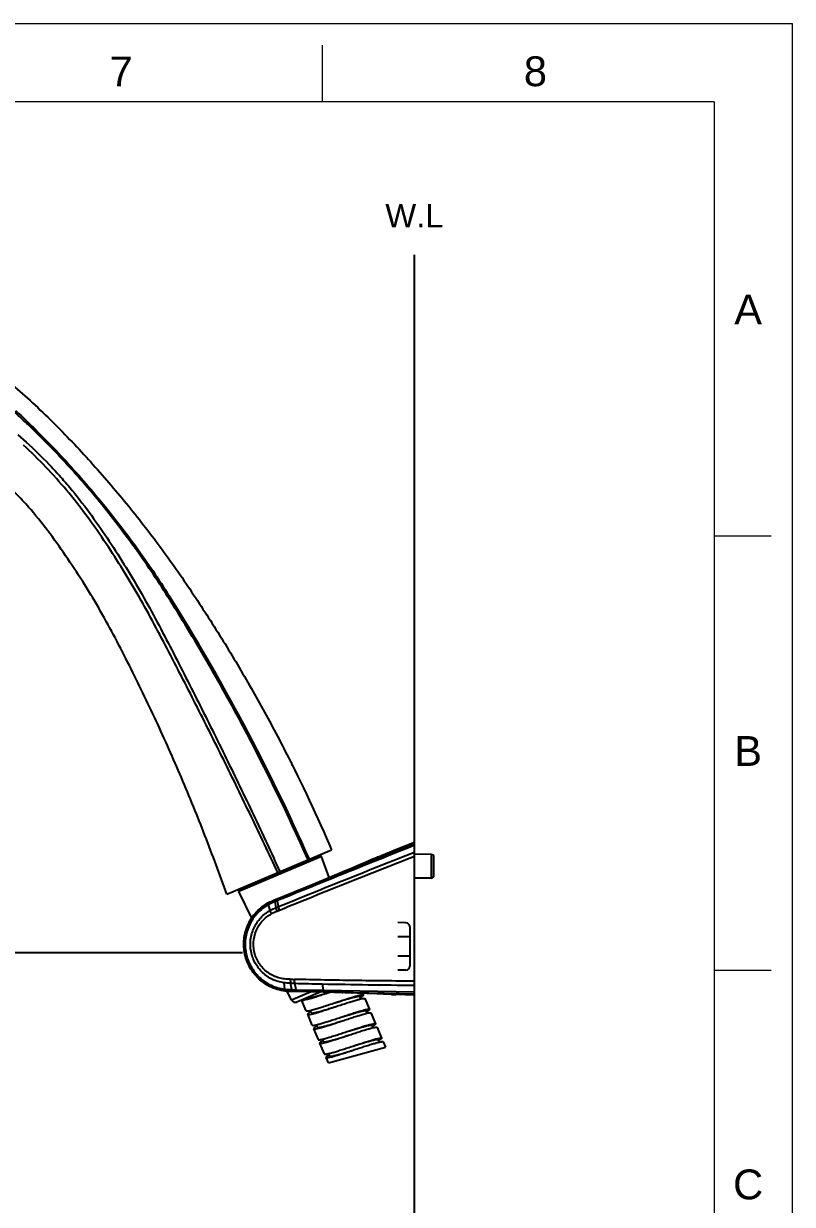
# Model space of a CAD drawing. Header units: millimetres. Extents: x 14071 to 14912, y -87 to 508.
# Drawn here: x 14715.3 to 14911.9, y 206 to 507.7 of the extents above; entities that cross this region are included whole.
import ezdxf
from ezdxf.enums import TextEntityAlignment as Align

# ---------------------------------------------------------------- set-up
doc = ezdxf.new("R2010")
doc.units = ezdxf.units.MM
doc.layers.add('DIM', color=3, linetype='Continuous', lineweight=9)
doc.layers.add('FORM', color=7, linetype='Continuous', lineweight=13)
doc.layers.add('MAIN', color=7, linetype='Continuous')
doc.layers.add('벽', color=2, linetype='Continuous')
doc.styles.get("Standard").update_dxf_attribs({"font": 'arial.ttf'})
doc.dimstyles.new('겸용-샤워욕조용1', dxfattribs={"dimscale": 0.6, "dimtxt": 10, "dimasz": 10, "dimexe": 1.5, "dimexo": 1.5, "dimgap": 1, "dimtad": 0, "dimtih": 1, "dimtoh": 1, "dimdec": 1, "dimdsep": 46, "dimtxsty": 'Standard', "dimcen": 2.5, "dimclrd": 5, "dimclre": 5, "dimclrt": 5, "dimadec": 1, "dimazin": 2, "dimtfac": 1, "dimtdec": 1, "dimtmove": 0, "dimatfit": 3, "dimfxl": 1.25, "dimarcsym": 0})

# ---------------------------------------------------------------- blocks, each defined once
blk = doc.blocks.new('*D10')
at = {"layer": 'Defpoints', "color": 0, "transparency": 16777216}
for p in [(14772.19, 270.25), (14558.66, -0.91), (14567.36, -0.91)]:
    blk.add_point(p, dxfattribs=at)
at = {"layer": 'DIM', "color": 5, "lineweight": -2, "transparency": 16777216}
for p, q in [((14771.29, 270.25), (14557.76, 270.25)), ((14558.66, 264.25), (14558.66, 139.2)), ((14558.66, 5.09), (14558.66, 130.14)), ((14566.46, -0.91), (14557.76, -0.91))]:
    blk.add_line(p, q, dxfattribs=at)
at = {"layer": 'DIM', "color": 5, "transparency": 16777216}
for points in [[(14557.66, 264.25), (14559.66, 264.25), (14558.66, 270.25)], [(14557.66, 5.09), (14559.66, 5.09), (14558.66, -0.91)]]:
    blk.add_solid(points, dxfattribs=at)
at = {"layer": 'DIM', "color": 5, "transparency": 16777216, "insert": (14558.66, 134.67), "char_height": 6, "attachment_point": 5}
blk.add_mtext('(1600)', dxfattribs=at)

msp = doc.modelspace()

# ---------------------------------------------------------------- linework, layer by layer
at = {"linetype": 'Continuous'}
for p, q in [((14713.85, 402.65), (14716, 400.73)), ((14752.55, 361.48), (14752.21, 361.26)), ((14767.25, 285.22), (14794.07, 296.57)), ((14791.48, 294.9), (14770.32, 285.92)), ((14770.43, 286.2), (14791.21, 295.02)), ((14788.93, 294.39), (14789.05, 294.1)), ((14772.35, 287.38), (14772.48, 287.07))]:
    msp.add_line(p, q, dxfattribs=at)
for centre, radius, start, end in [((14316.95, 86.34), 515.22, 23.7896, 32.2781), ((14782.99, 318.21), 1, 353.8747, 55.9294)]:
    msp.add_arc(centre, radius, start, end, dxfattribs=at)
for points, knots in [([(14646.33, 448.66), (14654.74, 446.91), (14671.63, 441.27), (14691.15, 431.04), (14705.97, 420.77), (14716.52, 412.1), (14726.55, 402.24), (14736.05, 391.84), (14745.02, 381.05), (14753.42, 369.8), (14761.27, 358.16), (14768.71, 346.23), (14775.73, 334.1), (14784.49, 317.69), (14790.41, 305.09), (14794.07, 296.57)], [0, 0, 0, 0, 0.11714, 0.241192, 0.299337, 0.362795, 0.427204, 0.491023, 0.554843, 0.618496, 0.682384, 0.746401, 0.810171, 0.873542, 1, 1, 1, 1]), ([(14752.22, 361.26), (14749.47, 365.6), (14743.72, 374.11), (14735.88, 384.29), (14729.2, 392.1), (14724.86, 396.83), (14721.28, 400.52), (14718.54, 403.23), (14715.79, 405.91), (14713.91, 407.65), (14712.96, 408.49)], [0, 0, 0, 0, 0.24993, 0.500148, 0.625294, 0.750438, 0.812959, 0.87546, 0.938167, 1, 1, 1, 1]), ([(14713.22, 408.84), (14714.19, 408), (14716.09, 406.26), (14719.75, 402.64), (14724.23, 398.03), (14729.43, 392.32), (14736.14, 384.51), (14744.04, 374.35), (14749.8, 365.82), (14752.55, 361.48)], [0, 0, 0, 0, 0.062383, 0.125087, 0.250075, 0.375107, 0.50014, 0.750201, 1, 1, 1, 1]), ([(14780.33, 290.75), (14778.08, 295.58), (14773.51, 305.2), (14766.51, 319.56), (14759.34, 333.85), (14753.26, 345.69), (14748.3, 355.12), (14744.41, 362.1), (14740.27, 368.94), (14735.92, 375.67), (14731.33, 382.23), (14726.39, 388.52), (14721.05, 394.46), (14717.27, 398.2), (14715.32, 399.99)], [0, 0, 0, 0, 0.124971, 0.249961, 0.374965, 0.499985, 0.562468, 0.624891, 0.687426, 0.750152, 0.812847, 0.875369, 0.937754, 1, 1, 1, 1]), ([(14716, 400.73), (14717.98, 398.95), (14720.86, 396.15), (14724.49, 392.23), (14728.02, 388.21), (14732.11, 382.92), (14736.7, 376.35), (14741.02, 369.59), (14745.16, 362.72), (14749.03, 355.7), (14752.74, 348.6), (14756.4, 341.46), (14760.01, 334.31), (14763.61, 327.14), (14768.31, 317.55), (14772.97, 307.93), (14777.5, 298.25), (14779.75, 293.41), (14780.87, 290.98)], [0, 0, 0, 0, 0.062486, 0.093741, 0.124998, 0.187503, 0.250016, 0.31253, 0.375042, 0.437554, 0.500064, 0.562572, 0.625076, 0.687577, 0.750072, 0.875049, 0.937527, 1, 1, 1, 1]), ([(14767.25, 285.22), (14765.48, 290.25), (14761.78, 300.26), (14755.76, 315.06), (14749.31, 329.56), (14742.44, 343.72), (14736.39, 355.33), (14731, 364.34), (14726.67, 370.93), (14722.15, 377.36), (14718.13, 382.5), (14714.63, 386.35), (14712.33, 388.64), (14710.42, 390.4), (14708.96, 391.68), (14707.43, 392.87), (14706.35, 393.59), (14705.81, 393.94)], [0, 0, 0, 0, 0.126634, 0.253599, 0.379349, 0.503517, 0.62759, 0.690185, 0.752749, 0.814934, 0.876798, 0.907673, 0.938508, 0.953889, 0.969245, 0.984631, 1, 1, 1, 1]), ([(14788.05, 294.02), (14782.91, 305.64), (14774.56, 322.8), (14762.19, 345.01), (14755.61, 355.89), (14752.21, 361.26)], [0, 0, 0, 0, 0.499951, 0.749918, 1, 1, 1, 1])]:
    msp.add_open_spline(points, degree=3, knots=knots, dxfattribs=at)
at = {"layer": 'FORM', "color": 7, "linetype": 'Continuous'}
for p, q in [((14070.92, 507.74), (14911.92, 507.74)), ((14911.92, -86.96), (14911.92, 507.74)), ((14791.78, 487.72), (14791.78, 502.27)), ((14891.9, 487.72), (14090.94, 487.72)), ((14891.9, 487.72), (14891.9, -66.94)), ((14891.9, 376.79), (14906.45, 376.79)), ((14891.9, 265.86), (14906.45, 265.86))]:
    msp.add_line(p, q, dxfattribs=at)
at = {"layer": 'MAIN'}
for p, q in [((14805.8, 294.74), (14810.95, 296.83)), ((14810.95, 296.83), (14815.26, 298.57)), ((14793.44, 289.5), (14791.48, 294.9)), ((14805.8, 294.74), (14805.62, 294.66)), ((14819.57, 295.39), (14815.26, 295.47)), ((14819.57, 295.39), (14819.57, 289.37)), ((14820.26, 290.07), (14820.26, 294.69)), ((14779.32, 283.68), (14790.18, 288.14)), ((14790.18, 288.14), (14790.18, 288.14)), ((14819.57, 289.37), (14815.26, 289.29)), ((14773.65, 279.1), (14770.32, 285.92)), ((14779.32, 283.68), (14779.32, 283.68)), ((14780.32, 284.05), (14779.71, 283.8)), ((14777.69, 282.91), (14777.7, 282.91)), ((14777.7, 282.91), (14777.7, 282.91)), ((14778.36, 281.09), (14777.91, 282.56)), ((14779.92, 281.83), (14779.67, 283.37)), ((14779.92, 281.83), (14780.53, 282.07)), ((14780.17, 280.93), (14780.78, 281.18)), ((14780.53, 282.07), (14780.28, 283.61)), ((14813.1, 277.92), (14811.06, 277.99)), ((14814.06, 276.92), (14814.06, 266.85)), ((14814.06, 274.38), (14811.06, 274.38)), ((14814.06, 269.38), (14811.06, 269.38)), ((14813.1, 265.85), (14811.06, 265.78)), ((14781.91, 262.6), (14782.08, 260.95)), ((14784.65, 260.37), (14782.33, 260.47)), ((14782.75, 260.45), (14782.68, 260.46)), ((14783.86, 258.17), (14782.75, 260.46)), ((14783.93, 260.84), (14783.59, 262.48)), ((14788.83, 260.27), (14783.86, 258.17)), ((14784.15, 260.41), (14815.26, 259.81)), ((14789.85, 260.25), (14784.65, 260.37)), ((14785.02, 260.81), (14784.69, 262.46)), ((14785.02, 260.81), (14791.96, 260.68)), ((14791.12, 260.22), (14785.15, 257.68)), ((14793.04, 260.17), (14789.85, 260.25)), ((14791.64, 262.31), (14791.96, 260.68)), ((14791.96, 260.68), (14815.26, 260.26)), ((14794.72, 260.13), (14793.04, 260.17)), ((14796.81, 260.07), (14796.98, 260.07)), ((14799.29, 260), (14799.37, 260)), ((14802, 259.91), (14802.18, 259.48)), ((14809.43, 259.62), (14809.66, 259.61)), ((14809.66, 259.61), (14810.27, 259.58)), ((14810.27, 259.58), (14810.47, 259.57)), ((14815.26, 259.44), (14810.47, 259.57)), ((14787.59, 255.46), (14786.42, 258.22)), ((14801.26, 259.09), (14801.52, 258.47)), ((14802.57, 258.56), (14803.74, 255.8)), ((14789.15, 251.78), (14787.98, 254.54)), ((14788.9, 254.93), (14788.64, 255.55)), ((14802.82, 255.41), (14803.08, 254.79)), ((14804.13, 254.88), (14805.3, 252.11)), ((14790.72, 248.09), (14789.54, 250.86)), ((14790.46, 251.25), (14790.2, 251.87)), ((14804.38, 251.72), (14804.65, 251.11)), ((14805.7, 251.19), (14806.87, 248.43)), ((14792.03, 247.56), (14791.77, 248.18)), ((14805.95, 248.04), (14806.21, 247.42)), ((14807.26, 247.51), (14807.84, 246.13)), ((14792.28, 244.41), (14791.11, 247.17)), ((14793.26, 242.11), (14807.84, 246.13)), ((14793.59, 243.88), (14793.33, 244.5)), ((14793.26, 242.11), (14792.67, 243.49))]:
    msp.add_line(p, q, dxfattribs=at)
for points in [[(14790.18, 288.14), (14792.63, 289.16), (14795.12, 290.2), (14797.46, 291.19), (14799.6, 292.09), (14801.46, 292.88), (14803.01, 293.54)], [(14803.01, 293.54), (14805.1, 294.43), (14805.29, 294.51)], [(14779.32, 283.68), (14782.54, 285), (14786.26, 286.53), (14790.18, 288.14)], [(14801.66, 259.92), (14799.36, 260), (14796.98, 260.07), (14794.72, 260.13)], [(14805.78, 259.77), (14803.89, 259.84), (14801.66, 259.92)], [(14810.45, 259.57), (14809.66, 259.61), (14808.69, 259.65), (14807.37, 259.71), (14805.73, 259.77), (14803.8, 259.85)]]:
    msp.add_lwpolyline(points, dxfattribs=at)
for centre, radius, start, end in [((14317.94, 1429.52), 1235.22, 292.47705, 293.25452), ((14791.29, 294.83), 0.2, 20, 113), ((14819.56, 294.69), 0.7, 0, 89), ((14819.56, 290.07), 0.7, 271, 0), ((14770.5, 286.01), 0.2, 113, 206), ((14791.47, 254.29), 31.81, 112.4572, 112.8428), ((14794.2, 247.5), 39.09, 111.7632, 112.3561), ((14783.15, 273.36), 11, 117.0018, 119.6706), ((14863.82, 75.11), 224.62, 111.8344, 112.0026), ((14813.06, 276.92), 1, 0, 88), ((14813.06, 266.85), 1, 272, 0), ((14788.2, 416.81), 153.39, 268.2533, 268.6596), ((14783.3, 270.83), 9.96, 262.9265, 263.6226), ((14790.04, 489.21), 226.82, 268.3717, 268.6474), ((14793.91, 644.63), 383.93, 268.5115, 268.6743), ((14811.47, 1331.7), 1069.57, 268.56494, 268.93761), ((14851.52, 3668.47), 3406.7, 268.99282, 269.3901), ((14774.56, -545.52), 805.9, 88.418, 88.56669), ((14774.75, -539.19), 799.57, 88.24141, 88.40658), ((14777.88, -439.93), 700.26, 87.41751, 88.24166), ((14784.76, 258.6), 1, 206, 293)]:
    msp.add_arc(centre, radius, start, end, dxfattribs=at)
for points, knots in [([(14815.26, 297.73), (14812.34, 296.56), (14806.51, 294.21), (14797.76, 290.69), (14789.02, 287.15), (14783.2, 284.79), (14780.28, 283.61)], [0, 0, 0, 0, 0.250066, 0.500069, 0.750153, 1, 1, 1, 1]), ([(14815.26, 298.17), (14812.35, 297), (14806.52, 294.64), (14797.77, 291.12), (14789.05, 287.57), (14783.23, 285.21), (14780.32, 284.05)], [0, 0, 0, 0, 0.250192, 0.500344, 0.750516, 1, 1, 1, 1]), ([(14780.53, 282.07), (14783.42, 283.25), (14789.19, 285.6), (14797.87, 289.09), (14806.57, 292.55), (14812.36, 294.86), (14815.26, 296.01)], [0, 0, 0, 0, 0.249939, 0.500024, 0.749977, 1, 1, 1, 1]), ([(14780.78, 281.18), (14783.65, 282.35), (14789.38, 284.69), (14797.99, 288.15), (14806.62, 291.56), (14812.38, 293.83), (14815.26, 294.97)], [0, 0, 0, 0, 0.250057, 0.500047, 0.749976, 1, 1, 1, 1]), ([(14779.67, 283.37), (14779.65, 283.47), (14779.64, 283.6), (14779.66, 283.75), (14779.69, 283.79), (14779.71, 283.8)], [0, 0, 0, 0, 0.655103, 0.862294, 1, 1, 1, 1]), ([(14780.28, 283.61), (14780.27, 283.71), (14780.25, 283.84), (14780.27, 283.99), (14780.3, 284.04), (14780.32, 284.05)], [0, 0, 0, 0, 0.655528, 0.861795, 1, 1, 1, 1]), ([(14784.65, 260.37), (14784.33, 260.38), (14783.69, 260.39), (14782.7, 260.43), (14781.69, 260.54), (14780.36, 260.82), (14778.74, 261.38), (14776.95, 262.37), (14775.34, 263.65), (14773.99, 265.18), (14772.91, 266.92), (14772.14, 268.82), (14771.69, 270.82), (14771.56, 273.54), (14772.25, 276.92), (14774.38, 280.47), (14776.51, 282.24), (14777.69, 282.91)], [0, 0, 0, 0, 0.029153, 0.059467, 0.091033, 0.122574, 0.185392, 0.248306, 0.311097, 0.37373, 0.436394, 0.49923, 0.562085, 0.624854, 0.749778, 0.874846, 1, 1, 1, 1]), ([(14775.15, 263.95), (14774.61, 264.5), (14773.61, 265.7), (14772.51, 267.76), (14771.82, 269.99), (14771.56, 272.32), (14771.77, 274.66), (14772.42, 276.91), (14773.49, 278.99), (14774.46, 280.21), (14774.99, 280.77)], [0, 0, 0, 0, 0.12469, 0.249624, 0.374758, 0.500001, 0.625237, 0.750374, 0.875319, 1, 1, 1, 1]), ([(14777.91, 282.56), (14777.39, 282.27), (14776.38, 281.59), (14774.6, 279.96), (14772.89, 277.41), (14771.87, 273.87), (14772, 270.18), (14773.27, 266.72), (14775.16, 264.31), (14777.04, 262.8), (14778.62, 261.9), (14780.3, 261.26), (14781.48, 261.02), (14782.08, 260.95)], [0, 0, 0, 0, 0.062312, 0.124788, 0.249783, 0.375216, 0.500778, 0.626129, 0.751053, 0.813481, 0.875775, 0.937942, 1, 1, 1, 1]), ([(14781.91, 262.6), (14781.4, 262.66), (14780.4, 262.87), (14778.96, 263.42), (14777.62, 264.19), (14776.42, 265.16), (14775.38, 266.32), (14774.52, 267.62), (14773.87, 269.04), (14773.31, 271.05), (14773.22, 273.68), (14774.1, 276.72), (14775.85, 279.32), (14777.49, 280.62), (14778.39, 281.11)], [0, 0, 0, 0, 0.061767, 0.123735, 0.18588, 0.24821, 0.310739, 0.373465, 0.436361, 0.499385, 0.625211, 0.750859, 0.875876, 1, 1, 1, 1]), ([(14774.99, 280.77), (14775.39, 281.18), (14776.26, 281.96), (14777.22, 282.6), (14777.72, 282.89)], [0, 0, 0, 0, 0.5003, 1, 1, 1, 1]), ([(14777.72, 282.89), (14777.85, 282.96), (14778.37, 283.24), (14778.92, 283.48), (14779.33, 283.65)], [0, 0, 0, 0, 0.250733, 1, 1, 1, 1]), ([(14779.67, 283.37), (14779.52, 283.31), (14778.92, 283.06), (14778.34, 282.79), (14777.91, 282.56)], [0, 0, 0, 0, 0.249032, 1, 1, 1, 1]), ([(14778.74, 280.27), (14778.71, 280.34), (14778.57, 280.62), (14778.45, 280.9), (14778.39, 281.11)], [0, 0, 0, 0, 0.277183, 1, 1, 1, 1]), ([(14780.17, 280.93), (14780.11, 281.09), (14780.01, 281.38), (14779.94, 281.69), (14779.92, 281.83)], [0, 0, 0, 0, 0.544176, 1, 1, 1, 1]), ([(14780.78, 281.18), (14780.73, 281.34), (14780.63, 281.63), (14780.55, 281.93), (14780.53, 282.07)], [0, 0, 0, 0, 0.544181, 1, 1, 1, 1]), ([(14783.52, 263.49), (14783.27, 263.5), (14782.78, 263.52), (14781.8, 263.59), (14780.57, 263.81), (14779.17, 264.34), (14777.88, 265.09), (14776.73, 266.06), (14775.75, 267.21), (14774.97, 268.51), (14774.42, 269.93), (14774.12, 271.42), (14774.07, 273.45), (14774.64, 275.95), (14776.27, 278.53), (14777.87, 279.8), (14778.74, 280.27)], [0, 0, 0, 0, 0.030877, 0.061756, 0.123522, 0.185436, 0.247572, 0.309949, 0.372576, 0.435432, 0.49848, 0.561661, 0.6249, 0.750779, 0.875927, 1, 1, 1, 1]), ([(14782.34, 260.5), (14781.66, 260.57), (14780.33, 260.83), (14778.43, 261.56), (14776.67, 262.59), (14775.63, 263.47), (14775.15, 263.95)], [0, 0, 0, 0, 0.249445, 0.499178, 0.749344, 1, 1, 1, 1]), ([(14783.52, 263.49), (14783.52, 263.31), (14783.53, 262.97), (14783.56, 262.64), (14783.59, 262.48)], [0, 0, 0, 0, 0.540885, 1, 1, 1, 1]), ([(14815.26, 263.01), (14810.15, 263.04), (14799.93, 263.15), (14789.71, 263.33), (14784.61, 263.46)], [0, 0, 0, 0, 0.500136, 1, 1, 1, 1]), ([(14784.69, 262.46), (14784.66, 262.61), (14784.62, 262.94), (14784.61, 263.28), (14784.61, 263.46)], [0, 0, 0, 0, 0.45919, 1, 1, 1, 1]), ([(14782.2, 260.93), (14782.21, 260.83), (14782.22, 260.69), (14782.28, 260.54), (14782.32, 260.5), (14782.34, 260.5)], [0, 0, 0, 0, 0.673049, 0.87634, 1, 1, 1, 1]), ([(14782.2, 260.93), (14782.34, 260.92), (14782.92, 260.86), (14783.5, 260.84), (14783.93, 260.84)], [0, 0, 0, 0, 0.250916, 1, 1, 1, 1]), ([(14782.34, 260.5), (14782.49, 260.48), (14783.09, 260.43), (14783.7, 260.42), (14784.15, 260.41)], [0, 0, 0, 0, 0.251214, 1, 1, 1, 1]), ([(14784.15, 260.41), (14784.09, 260.42), (14784.02, 260.52), (14783.97, 260.67), (14783.94, 260.78), (14783.93, 260.84)], [0, 0, 0, 0, 0.339277, 0.62935, 1, 1, 1, 1]), ([(14786.42, 258.22), (14786.43, 258.2), (14786.47, 258.17), (14786.53, 258.16), (14786.64, 258.16), (14786.81, 258.17), (14787.19, 258.24), (14787.81, 258.38), (14788.7, 258.63), (14789.78, 258.96), (14791.01, 259.35), (14792.33, 259.78), (14793.25, 260.08), (14793.71, 260.23)], [0, 0, 0, 0, 0.009478, 0.01668, 0.025909, 0.050785, 0.084369, 0.176854, 0.300436, 0.450588, 0.621658, 0.807151, 1, 1, 1, 1]), ([(14787.34, 258.61), (14787.35, 258.59), (14787.4, 258.55), (14787.52, 258.54), (14787.69, 258.55), (14787.91, 258.57), (14788.19, 258.62), (14788.65, 258.73), (14789.34, 258.91), (14790.29, 259.17), (14791.36, 259.5), (14792.51, 259.85), (14793.31, 260.1), (14793.71, 260.23)], [0, 0, 0, 0, 0.010547, 0.027523, 0.052738, 0.086499, 0.128712, 0.179074, 0.302475, 0.452266, 0.622846, 0.807765, 1, 1, 1, 1]), ([(14787.59, 255.46), (14787.6, 255.44), (14787.64, 255.41), (14787.71, 255.4), (14787.81, 255.4), (14787.98, 255.41), (14788.36, 255.47), (14788.98, 255.62), (14789.87, 255.87), (14790.95, 256.2), (14792.18, 256.59), (14793.51, 257.02), (14794.42, 257.32), (14794.88, 257.47)], [0, 0, 0, 0, 0.009478, 0.01668, 0.025909, 0.050785, 0.084369, 0.176854, 0.300436, 0.450588, 0.621658, 0.807151, 1, 1, 1, 1]), ([(14787.98, 254.54), (14787.99, 254.52), (14788.03, 254.49), (14788.1, 254.48), (14788.2, 254.48), (14788.37, 254.49), (14788.75, 254.55), (14789.37, 254.7), (14790.26, 254.95), (14791.34, 255.28), (14792.57, 255.67), (14793.9, 256.1), (14794.81, 256.4), (14795.28, 256.55)], [0, 0, 0, 0, 0.00948, 0.016682, 0.025907, 0.050788, 0.084366, 0.176852, 0.300435, 0.450588, 0.621658, 0.807151, 1, 1, 1, 1]), ([(14788.9, 254.93), (14788.91, 254.91), (14788.97, 254.87), (14789.08, 254.86), (14789.25, 254.86), (14789.47, 254.89), (14789.75, 254.94), (14790.21, 255.05), (14790.91, 255.22), (14791.85, 255.49), (14792.92, 255.81), (14794.07, 256.17), (14794.87, 256.42), (14795.28, 256.55)], [0, 0, 0, 0, 0.010546, 0.027524, 0.052737, 0.086499, 0.128711, 0.179075, 0.302476, 0.452266, 0.622846, 0.807766, 1, 1, 1, 1]), ([(14794.88, 257.47), (14795.35, 257.62), (14796.26, 257.92), (14797.59, 258.35), (14798.82, 258.74), (14799.9, 259.07), (14800.79, 259.31), (14801.41, 259.46), (14801.79, 259.52), (14801.96, 259.54), (14802.06, 259.53), (14802.13, 259.52), (14802.17, 259.5), (14802.18, 259.48)], [0, 0, 0, 0, 0.192849, 0.378342, 0.549412, 0.699564, 0.823146, 0.915631, 0.949215, 0.974091, 0.98332, 0.990522, 1, 1, 1, 1]), ([(14794.88, 257.47), (14795.29, 257.6), (14796.09, 257.84), (14797.24, 258.2), (14798.31, 258.52), (14799.25, 258.79), (14799.95, 258.97), (14800.41, 259.07), (14800.69, 259.12), (14800.91, 259.15), (14801.08, 259.16), (14801.19, 259.15), (14801.25, 259.11), (14801.26, 259.09)], [0, 0, 0, 0, 0.192234, 0.377154, 0.547734, 0.697524, 0.820924, 0.871291, 0.9135, 0.947265, 0.972475, 0.989456, 1, 1, 1, 1]), ([(14795.28, 256.55), (14795.74, 256.7), (14796.65, 257), (14797.98, 257.43), (14799.21, 257.82), (14800.29, 258.14), (14801.18, 258.39), (14801.8, 258.54), (14802.18, 258.6), (14802.35, 258.62), (14802.45, 258.61), (14802.52, 258.6), (14802.56, 258.58), (14802.57, 258.56)], [0, 0, 0, 0, 0.192849, 0.378341, 0.549411, 0.699563, 0.823147, 0.915633, 0.949212, 0.974092, 0.983319, 0.990519, 1, 1, 1, 1]), ([(14802.18, 259.48), (14802.19, 259.45), (14802.16, 259.38), (14802.09, 259.3), (14801.97, 259.18), (14801.74, 259.01), (14801.53, 258.87), (14801.41, 258.8)], [0, 0, 0, 0, 0.097905, 0.181277, 0.291141, 0.592187, 1, 1, 1, 1]), ([(14788.77, 255.23), (14788.64, 255.15), (14788.43, 255.01), (14788.2, 254.84), (14788.07, 254.72), (14788, 254.64), (14787.97, 254.57), (14787.98, 254.54)], [0, 0, 0, 0, 0.408087, 0.709346, 0.819266, 0.902595, 1, 1, 1, 1]), ([(14789.15, 251.78), (14789.16, 251.75), (14789.21, 251.73), (14789.27, 251.72), (14789.37, 251.71), (14789.55, 251.73), (14789.92, 251.79), (14790.54, 251.94), (14791.44, 252.19), (14792.52, 252.52), (14793.74, 252.9), (14795.07, 253.33), (14795.98, 253.63), (14796.45, 253.79)], [0, 0, 0, 0, 0.00948, 0.016682, 0.025907, 0.050788, 0.084366, 0.176852, 0.300435, 0.450588, 0.621658, 0.807151, 1, 1, 1, 1]), ([(14796.45, 253.79), (14796.91, 253.94), (14797.83, 254.24), (14799.15, 254.67), (14800.38, 255.06), (14801.46, 255.38), (14802.35, 255.63), (14802.97, 255.78), (14803.35, 255.84), (14803.52, 255.86), (14803.63, 255.85), (14803.69, 255.84), (14803.73, 255.82), (14803.74, 255.8)], [0, 0, 0, 0, 0.192849, 0.378341, 0.549411, 0.699563, 0.823147, 0.915633, 0.949212, 0.974092, 0.983319, 0.990519, 1, 1, 1, 1]), ([(14796.45, 253.79), (14796.85, 253.91), (14797.65, 254.16), (14798.8, 254.52), (14799.87, 254.84), (14800.82, 255.11), (14801.51, 255.29), (14801.97, 255.39), (14802.25, 255.44), (14802.47, 255.47), (14802.64, 255.48), (14802.76, 255.46), (14802.81, 255.43), (14802.82, 255.41)], [0, 0, 0, 0, 0.192234, 0.377154, 0.547734, 0.697524, 0.820925, 0.87129, 0.9135, 0.947264, 0.972475, 0.989455, 1, 1, 1, 1]), ([(14796.84, 252.87), (14797.3, 253.02), (14798.22, 253.32), (14799.54, 253.75), (14800.77, 254.14), (14801.85, 254.46), (14802.74, 254.71), (14803.36, 254.86), (14803.74, 254.92), (14803.91, 254.94), (14804.02, 254.93), (14804.08, 254.92), (14804.12, 254.9), (14804.13, 254.88)], [0, 0, 0, 0, 0.192849, 0.378343, 0.549413, 0.699565, 0.823148, 0.915633, 0.949214, 0.974091, 0.983319, 0.990522, 1, 1, 1, 1]), ([(14803.74, 255.8), (14803.76, 255.76), (14803.72, 255.69), (14803.66, 255.62), (14803.53, 255.5), (14803.29, 255.33), (14803.09, 255.19), (14802.96, 255.11)], [0, 0, 0, 0, 0.097637, 0.180967, 0.290883, 0.592027, 1, 1, 1, 1]), ([(14790.31, 251.54), (14790.19, 251.46), (14789.99, 251.32), (14789.76, 251.15), (14789.63, 251.03), (14789.56, 250.96), (14789.53, 250.89), (14789.54, 250.86)], [0, 0, 0, 0, 0.407835, 0.70887, 0.818754, 0.902108, 1, 1, 1, 1]), ([(14789.54, 250.86), (14789.55, 250.83), (14789.6, 250.81), (14789.66, 250.8), (14789.77, 250.79), (14789.94, 250.81), (14790.31, 250.87), (14790.93, 251.02), (14791.83, 251.27), (14792.91, 251.6), (14794.13, 251.98), (14795.46, 252.41), (14796.37, 252.71), (14796.84, 252.87)], [0, 0, 0, 0, 0.00948, 0.01668, 0.025909, 0.050787, 0.084369, 0.176854, 0.300437, 0.450589, 0.621658, 0.807151, 1, 1, 1, 1]), ([(14790.46, 251.25), (14790.47, 251.23), (14790.53, 251.19), (14790.65, 251.18), (14790.81, 251.18), (14791.04, 251.21), (14791.31, 251.26), (14791.78, 251.36), (14792.47, 251.54), (14793.41, 251.81), (14794.48, 252.13), (14795.64, 252.49), (14796.43, 252.74), (14796.84, 252.87)], [0, 0, 0, 0, 0.010546, 0.027524, 0.052737, 0.0865, 0.128711, 0.179075, 0.302476, 0.452266, 0.622846, 0.807766, 1, 1, 1, 1]), ([(14798.01, 250.1), (14798.48, 250.26), (14799.39, 250.56), (14800.71, 250.99), (14801.94, 251.37), (14803.02, 251.7), (14803.92, 251.95), (14804.53, 252.1), (14804.91, 252.16), (14805.08, 252.18), (14805.19, 252.17), (14805.25, 252.16), (14805.3, 252.14), (14805.3, 252.11)], [0, 0, 0, 0, 0.192849, 0.378343, 0.549413, 0.699565, 0.823148, 0.915633, 0.949214, 0.974091, 0.983319, 0.990522, 1, 1, 1, 1]), ([(14798.01, 250.1), (14798.42, 250.23), (14799.21, 250.48), (14800.37, 250.84), (14801.44, 251.16), (14802.38, 251.43), (14803.07, 251.61), (14803.54, 251.71), (14803.81, 251.76), (14804.03, 251.79), (14804.2, 251.79), (14804.32, 251.78), (14804.38, 251.75), (14804.38, 251.72)], [0, 0, 0, 0, 0.192234, 0.377154, 0.547734, 0.697524, 0.820925, 0.871289, 0.9135, 0.947263, 0.972476, 0.989454, 1, 1, 1, 1]), ([(14798.4, 249.18), (14798.87, 249.34), (14799.78, 249.64), (14801.11, 250.07), (14802.33, 250.45), (14803.41, 250.78), (14804.31, 251.03), (14804.92, 251.18), (14805.3, 251.24), (14805.47, 251.26), (14805.58, 251.25), (14805.64, 251.24), (14805.69, 251.22), (14805.7, 251.19)], [0, 0, 0, 0, 0.192849, 0.378342, 0.549411, 0.699563, 0.823146, 0.915631, 0.949213, 0.974091, 0.98332, 0.99052, 1, 1, 1, 1]), ([(14805.3, 252.11), (14805.32, 252.08), (14805.28, 252.01), (14805.22, 251.94), (14805.09, 251.82), (14804.86, 251.65), (14804.65, 251.51), (14804.53, 251.43)], [0, 0, 0, 0, 0.097727, 0.181095, 0.290976, 0.592099, 1, 1, 1, 1]), ([(14790.72, 248.09), (14790.73, 248.07), (14790.77, 248.05), (14790.83, 248.04), (14790.94, 248.03), (14791.11, 248.05), (14791.49, 248.11), (14792.1, 248.26), (14793, 248.51), (14794.08, 248.83), (14795.31, 249.22), (14796.63, 249.65), (14797.55, 249.95), (14798.01, 250.1)], [0, 0, 0, 0, 0.00948, 0.01668, 0.025909, 0.050787, 0.084369, 0.176854, 0.300437, 0.450589, 0.621658, 0.807151, 1, 1, 1, 1]), ([(14791.88, 247.86), (14791.76, 247.78), (14791.55, 247.64), (14791.32, 247.47), (14791.19, 247.35), (14791.13, 247.28), (14791.09, 247.21), (14791.11, 247.17)], [0, 0, 0, 0, 0.407901, 0.709024, 0.818905, 0.902273, 1, 1, 1, 1]), ([(14791.11, 247.17), (14791.12, 247.15), (14791.16, 247.13), (14791.22, 247.12), (14791.33, 247.11), (14791.5, 247.13), (14791.88, 247.19), (14792.49, 247.34), (14793.39, 247.59), (14794.47, 247.91), (14795.7, 248.3), (14797.02, 248.73), (14797.94, 249.03), (14798.4, 249.18)], [0, 0, 0, 0, 0.009478, 0.016681, 0.025909, 0.050786, 0.084367, 0.176852, 0.300435, 0.450587, 0.621657, 0.807151, 1, 1, 1, 1]), ([(14792.03, 247.56), (14792.04, 247.54), (14792.09, 247.51), (14792.21, 247.49), (14792.38, 247.5), (14792.6, 247.53), (14792.87, 247.58), (14793.34, 247.68), (14794.03, 247.86), (14794.98, 248.13), (14796.04, 248.45), (14797.2, 248.81), (14798, 249.06), (14798.4, 249.18)], [0, 0, 0, 0, 0.010545, 0.027525, 0.052736, 0.0865, 0.12871, 0.179075, 0.302476, 0.452266, 0.622846, 0.807766, 1, 1, 1, 1]), ([(14799.57, 246.42), (14800.04, 246.57), (14800.95, 246.87), (14802.28, 247.3), (14803.5, 247.69), (14804.58, 248.02), (14805.48, 248.27), (14806.1, 248.42), (14806.48, 248.48), (14806.65, 248.49), (14806.75, 248.49), (14806.82, 248.48), (14806.86, 248.45), (14806.87, 248.43)], [0, 0, 0, 0, 0.192849, 0.378342, 0.549411, 0.699563, 0.823146, 0.915631, 0.949213, 0.974091, 0.98332, 0.99052, 1, 1, 1, 1]), ([(14799.57, 246.42), (14799.98, 246.55), (14800.77, 246.8), (14801.93, 247.16), (14803, 247.48), (14803.94, 247.75), (14804.63, 247.93), (14805.1, 248.03), (14805.38, 248.08), (14805.6, 248.11), (14805.77, 248.11), (14805.88, 248.1), (14805.94, 248.06), (14805.95, 248.04)], [0, 0, 0, 0, 0.192234, 0.377154, 0.547734, 0.697524, 0.820925, 0.871289, 0.913501, 0.947263, 0.972476, 0.989454, 1, 1, 1, 1]), ([(14799.96, 245.5), (14800.43, 245.65), (14801.34, 245.95), (14802.67, 246.38), (14803.89, 246.77), (14804.98, 247.1), (14805.87, 247.35), (14806.49, 247.5), (14806.87, 247.56), (14807.04, 247.57), (14807.14, 247.57), (14807.21, 247.56), (14807.25, 247.53), (14807.26, 247.51)], [0, 0, 0, 0, 0.192849, 0.378342, 0.549412, 0.699565, 0.823148, 0.915634, 0.949212, 0.974093, 0.983318, 0.99052, 1, 1, 1, 1]), ([(14806.87, 248.43), (14806.88, 248.4), (14806.85, 248.33), (14806.78, 248.26), (14806.66, 248.14), (14806.43, 247.97), (14806.22, 247.83), (14806.1, 247.75)], [0, 0, 0, 0, 0.097892, 0.181246, 0.29113, 0.592165, 1, 1, 1, 1]), ([(14792.28, 244.41), (14792.29, 244.39), (14792.33, 244.37), (14792.39, 244.36), (14792.5, 244.35), (14792.67, 244.37), (14793.05, 244.43), (14793.67, 244.58), (14794.56, 244.83), (14795.64, 245.15), (14796.87, 245.54), (14798.2, 245.97), (14799.11, 246.27), (14799.57, 246.42)], [0, 0, 0, 0, 0.009478, 0.016681, 0.025909, 0.050786, 0.084367, 0.176852, 0.300435, 0.450587, 0.621657, 0.807151, 1, 1, 1, 1]), ([(14792.67, 243.49), (14792.68, 243.47), (14792.72, 243.45), (14792.79, 243.44), (14792.89, 243.43), (14793.06, 243.45), (14793.44, 243.51), (14794.06, 243.66), (14794.95, 243.91), (14796.03, 244.23), (14797.26, 244.62), (14798.59, 245.05), (14799.5, 245.35), (14799.96, 245.5)], [0, 0, 0, 0, 0.009481, 0.016681, 0.025908, 0.050788, 0.084367, 0.176853, 0.300437, 0.450589, 0.621659, 0.807151, 1, 1, 1, 1]), ([(14793.59, 243.88), (14793.6, 243.86), (14793.66, 243.82), (14793.77, 243.81), (14793.94, 243.82), (14794.16, 243.85), (14794.44, 243.9), (14794.9, 244), (14795.6, 244.18), (14796.54, 244.45), (14797.61, 244.77), (14798.76, 245.13), (14799.56, 245.37), (14799.96, 245.5)], [0, 0, 0, 0, 0.010544, 0.027525, 0.052735, 0.0865, 0.128709, 0.179076, 0.302476, 0.452266, 0.622846, 0.807766, 1, 1, 1, 1]), ([(14793.45, 244.18), (14793.33, 244.1), (14793.12, 243.96), (14792.89, 243.79), (14792.76, 243.67), (14792.69, 243.59), (14792.66, 243.52), (14792.67, 243.49)], [0, 0, 0, 0, 0.407973, 0.709117, 0.819033, 0.902363, 1, 1, 1, 1])]:
    msp.add_open_spline(points, degree=3, knots=knots, dxfattribs=at)
for points in [[(14805.8, 294.74), (14805.8, 294.74), (14805.8, 294.74), (14805.8, 294.74)], [(14778.15, 283.16), (14778.47, 283.32), (14778.79, 283.46), (14779.12, 283.6)], [(14778.39, 281.11), (14778.88, 281.39), (14779.4, 281.61), (14779.92, 281.83)], [(14778.74, 280.27), (14779.21, 280.52), (14779.68, 280.74), (14780.17, 280.93)], [(14783.59, 262.48), (14783.03, 262.5), (14782.47, 262.52), (14781.91, 262.6)]]:
    msp.add_open_spline(points, degree=3, dxfattribs=at)
at = {"layer": '벽'}
msp.add_line((14815.26, -0.91), (14815.26, 448.64), dxfattribs=at)

# ---------------------------------------------------------------- texts
at = {"layer": 'FORM', "color": 7, "linetype": 'Continuous', "char_height": 7.63, "attachment_point": 5}
for s, insert in [('7', (14740.28, 495.52)), ('8', (14846.2, 495.52))]:
    msp.add_mtext_dynamic_manual_height_columns(s, width=50.0595, gutter_width=12.51, heights=[0], dxfattribs=dict(at, insert=insert))
at = {"layer": 'FORM', "char_height": 7.63, "attachment_point": 5}
for s, insert in [('A', (14900.6, 434.66)), ('B', (14900.6, 321.83)), ('C', (14900.6, 211.01))]:
    msp.add_mtext_dynamic_manual_height_columns(s, width=10.0119, gutter_width=12.51, heights=[0], dxfattribs=dict(at, insert=insert))
at = {"layer": '벽'}
msp.add_text('W.L', height=6, dxfattribs=at).set_placement((14815.26, 458.64), align=Align.MIDDLE_CENTER)

# ---------------------------------------------------------------- dimensions: what is measured, and where the dimension line sits
at = {"layer": 'DIM', "color": 1}
dim = msp.add_linear_dim(base=(14558.66, -0.91), p1=(14772.19, 270.25), p2=(14567.36, -0.91), angle=90, text='(1600)', dimstyle='겸용-샤워욕조용1', dxfattribs=at)
dim.commit()
dim.dimension.update_dxf_attribs({"geometry": '*D10', "text_midpoint": (14558.66, 134.67)})

doc.saveas('drawing.dxf')
